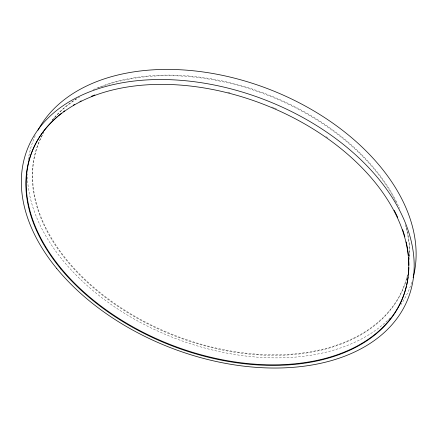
<?xml version="1.0" encoding="UTF-8"?>
<svg xmlns="http://www.w3.org/2000/svg" width="437" height="437" viewBox="0 0 437 437"><rect width="100%" height="100%" fill="white"/><g stroke="black" fill="none" stroke-linecap="round" stroke-linejoin="round"><path stroke-width="0.33" stroke-dasharray="2.19 1.64" d="M43.531 132.799L43.88 132.253A196.175 129.046 21.4 0 0 174.248 335.146A196.175 129.046 21.4 0 0 407.552 274.6M390.165 317.825A202.173 133.121 21.4 0 1 171.954 337.118A202.173 133.121 21.4 0 1 27.329 173.871M28.263 159.811A202.173 133.121 21.4 0 1 35.217 135.776M411.774 282.329A202.173 133.121 21.4 0 1 400.773 304.829M52.09 120.268A196.175 129.046 21.4 0 1 76.475 98.718M93.201 89.694A196.175 129.046 21.4 0 1 399.511 208.318M406.192 227.267A196.175 129.046 21.4 0 1 409.688 259.502M407.442 275.234A196.3 129.019 21.4 0 1 175.008 336.075A196.3 129.019 21.4 0 1 42.853 134.006M52.172 120.29A196.3 129.019 21.4 0 1 79.49 97.183M98.085 88.028A196.3 129.019 21.4 0 1 395.294 200.446M395.627 201.096A196.3 129.019 21.4 0 1 396.293 202.402M405.17 224.673A196.3 129.019 21.4 0 1 409.688 257.404M227.819 92.229A199.168 129.177 21.4 0 1 230.457 92.901M271.792 106.928A199.168 129.177 21.4 0 1 273.677 107.731M274.305 107.999A199.168 129.177 21.4 0 1 277.429 109.37M325.898 136.59A199.168 129.177 21.4 0 1 327.63 137.808"/><path stroke-width="0.66" d="M37.959 130.237A202.173 133.121 21.4 0 1 270.607 89.825A202.173 133.121 21.4 0 1 413.118 277.73M406.437 286A199.168 129.177 21.4 0 1 148.585 335.037A199.168 129.177 21.4 0 1 57.242 116.706M58.318 115.794A199.168 129.177 21.4 0 1 61.633 113.117M63.633 111.604A199.168 129.177 21.4 0 1 64.66 110.856M73.4 105.142A199.168 129.177 21.4 0 1 74.563 104.465M79.949 101.526A199.168 129.177 21.4 0 1 81.184 100.903M91.508 96.26A199.168 129.177 21.4 0 1 94.884 94.955M394.169 210.268A199.168 129.177 21.4 0 1 397.681 217.402M402.646 229.747A199.168 129.177 21.4 0 1 404.859 236.827M406.153 241.912A199.168 129.177 21.4 0 1 407.71 250.008M407.797 250.62A199.168 129.177 21.4 0 1 408.409 255.601M408.595 257.726A199.168 129.177 21.4 0 1 408.879 265.439M408.852 267.515A199.168 129.177 21.4 0 1 408.355 274.982M408.114 276.982A199.168 129.177 21.4 0 1 406.732 284.744M56.679 268.427A204.467 132.608 21.4 0 0 395.649 320.25A204.467 132.608 21.4 0 0 200.933 82.659A204.467 132.608 21.4 0 0 56.679 268.427M60.841 268.946A199.299 129.15 21.4 0 0 391.082 318.436A199.299 129.15 21.4 0 0 200.02 87.307A199.299 129.15 21.4 0 0 60.841 268.946"/></g></svg>
